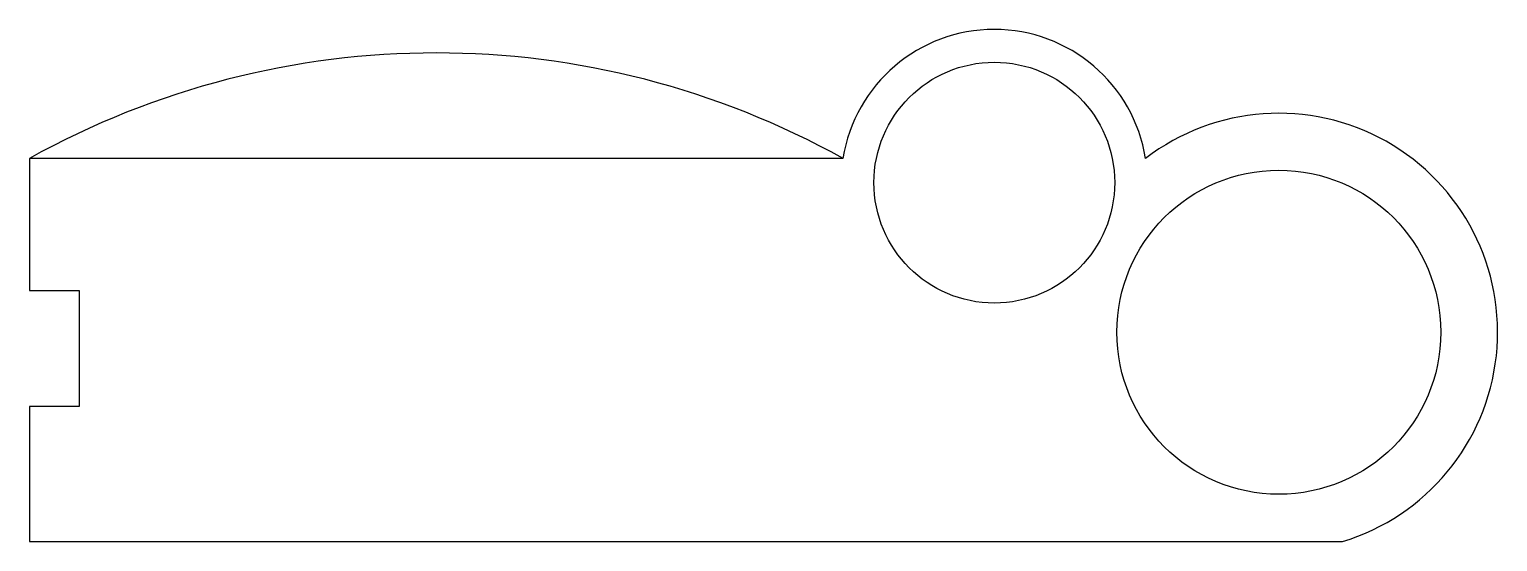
# Model space of a CAD drawing. Header units: millimetres. Extents: x 0 to 134, y 0 to 47.
import ezdxf

# ---------------------------------------------------------------- set-up
doc = ezdxf.new("R2010")
doc.units = ezdxf.units.MM
doc.layers.get('0').update_dxf_attribs({"linetype": 'CONTINUOUS'})

msp = doc.modelspace()

# ---------------------------------------------------------------- linework, layer by layer
msp.add_lwpolyline([(0, 22.95), (4.55, 22.95), (4.55, 12.35), (0, 12.35), (0, 0), (120, 0, 1.19778), (102, 35, 0.85289), (74.35, 35), (0, 35)], format="xyb", close=True)
for centre, radius in [((88.18, 32.79), 11), ((114.18, 19.13), 14.8)]:
    msp.add_circle(centre, radius)
msp.add_arc((37.18, -31.86), 76.5, 60.9259, 119.0741)

doc.saveas('drawing.dxf')
